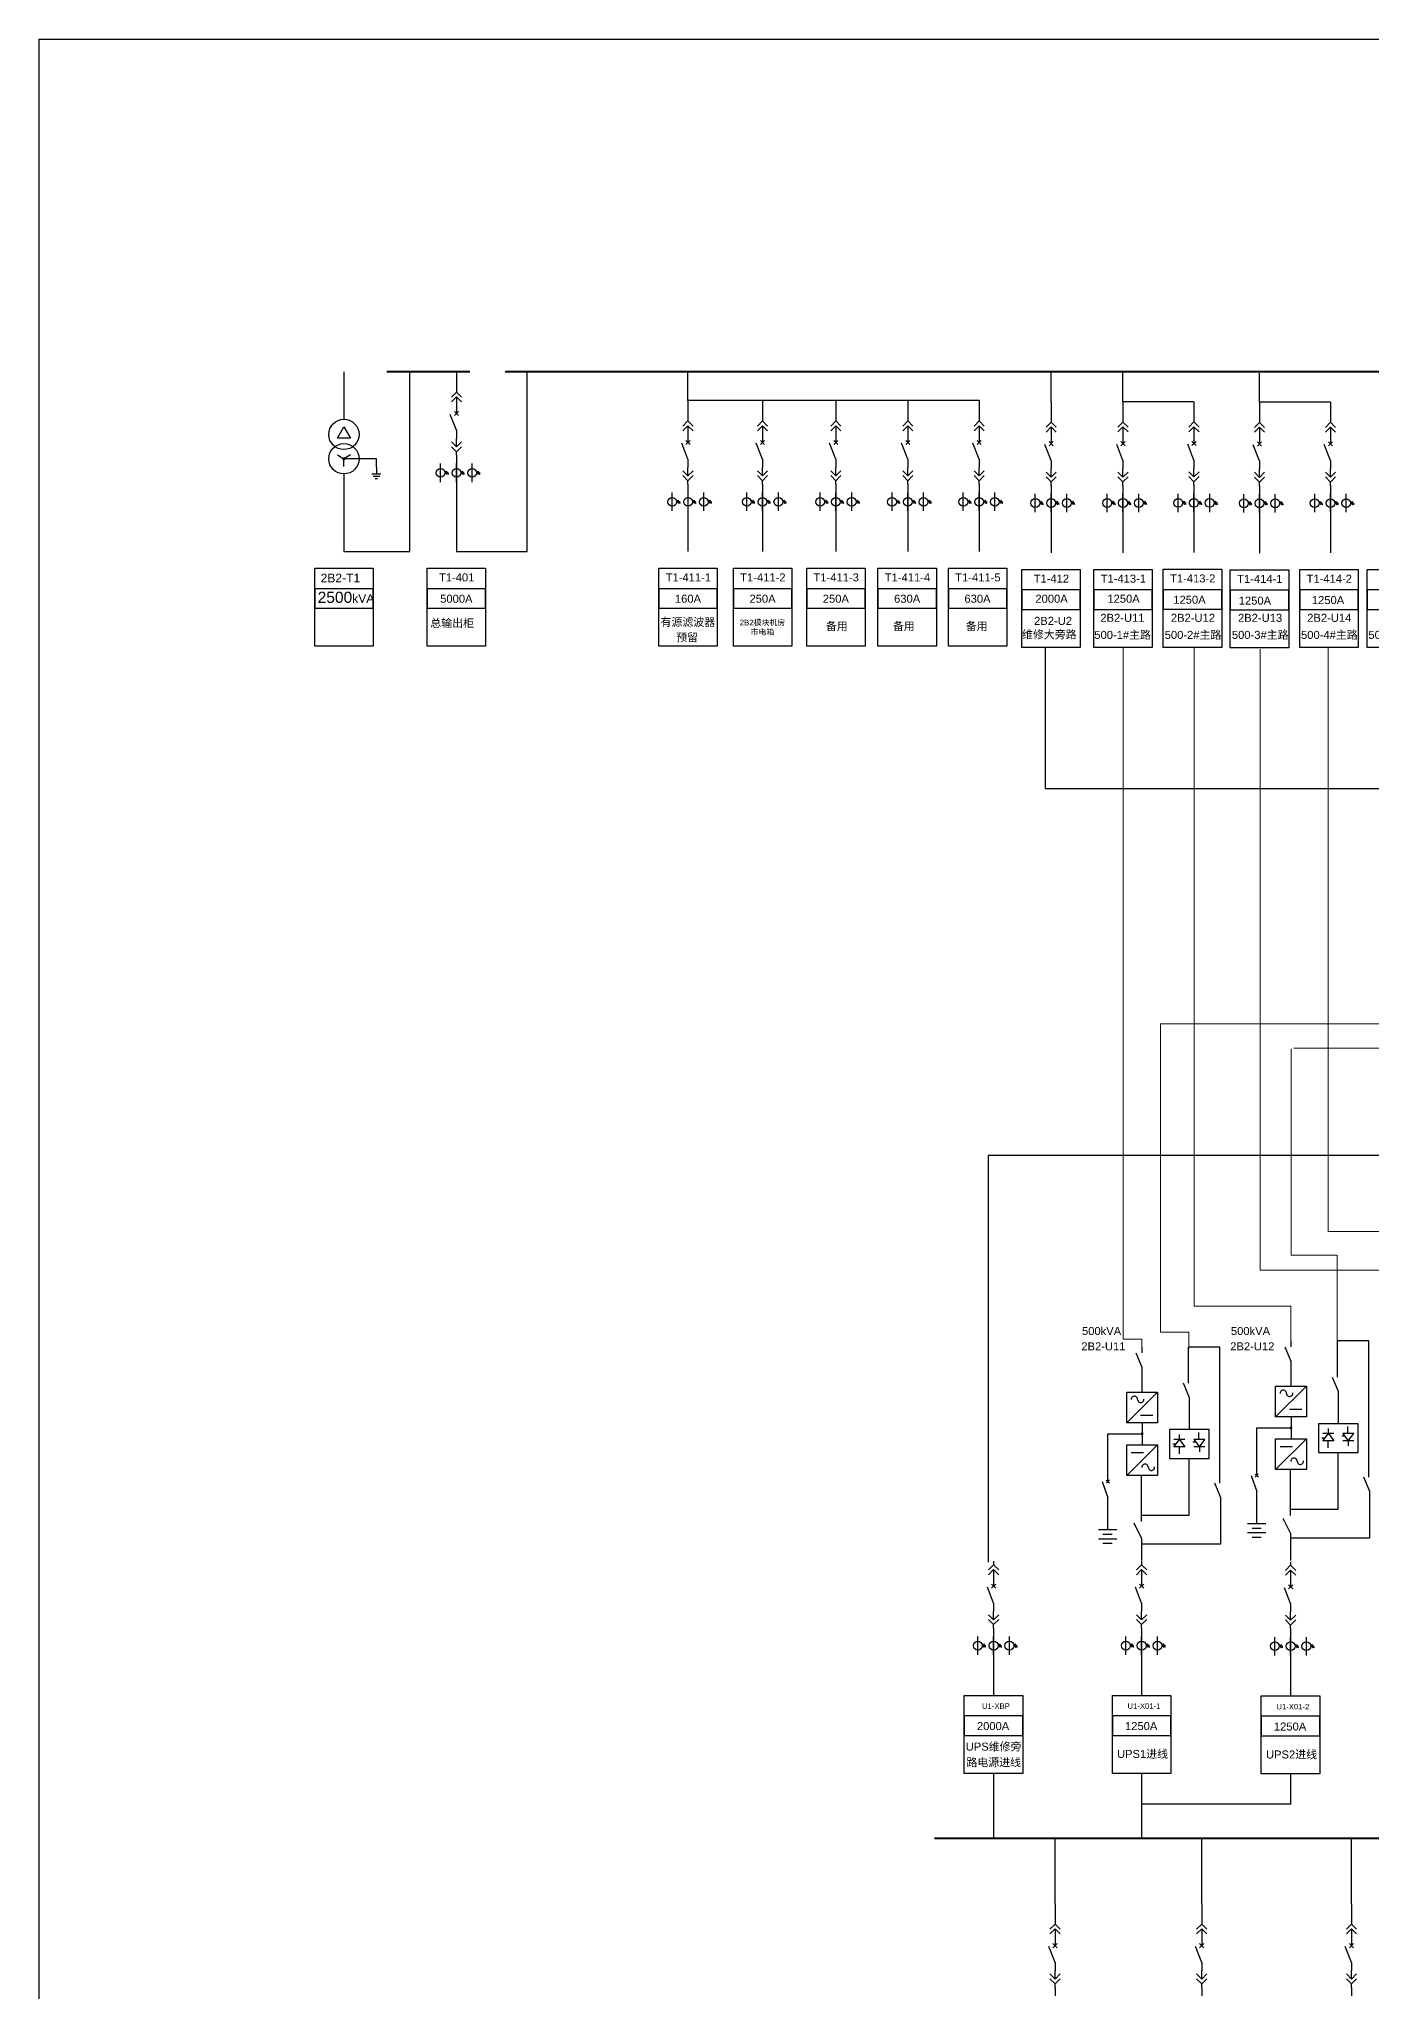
# Model space of a CAD drawing. Header units: millimetres. Extents: x -3460 to -460, y 6070 to 9130.
# Drawn here: x -1472.4 to -1353.7, y 7504 to 7677.9 of the extents above; entities that cross this region are included whole.
import ezdxf
from ezdxf.enums import TextEntityAlignment as Align

# ---------------------------------------------------------------- set-up
doc = ezdxf.new("R2010")
doc.units = ezdxf.units.MM
doc.header["$LTSCALE"] = 1000
doc.header["$MEASUREMENT"] = 0
doc.linetypes.add('CENTER', pattern=[2, 1.25, -0.25, 0.25, -0.25])
doc.linetypes.add('CONTINOUS', pattern=[0])
doc.styles.get("Standard").update_dxf_attribs({"font": 'arial.ttf'})

# ---------------------------------------------------------------- blocks, each defined once
blk = doc.blocks.new('DYDQAA05')
at = {"color": 0}
blk.add_lwpolyline([(0, 0), (0, -7)], dxfattribs=at)
blk = doc.blocks.new('DYDQAA03')
at = {"color": 0}
for points in [[(0, 0), (0, -1.5)], [(-2.12, -3.62), (0, -1.5)], [(-2.12, -5.62), (0, -3.5)], [(2.12, -3.62), (0, -1.5)], [(2.12, -5.62), (0, -3.5)], [(0, -3.5), (0, -7)]]:
    blk.add_lwpolyline(points, dxfattribs=at)
blk = doc.blocks.new('DYDQAA09')
at = {"color": 0}
blk.add_lwpolyline([(0, 0), (0, -3.5)], dxfattribs=at)
blk.add_lwpolyline([(0, 0), (0, -3.5)], dxfattribs=at)
blk.add_lwpolyline([(0, 0), (0, -3.5)], dxfattribs=at)
blk.add_lwpolyline([(0, 0), (0, -3.5)], dxfattribs=at)
blk.add_lwpolyline([(0, 0), (0, -3.5)], dxfattribs=at)
blk.add_lwpolyline([(0, 0), (0, -3.5)], dxfattribs=at)
blk.add_lwpolyline([(0, 0), (0, -3.5)], dxfattribs=at)
blk.add_lwpolyline([(0, 0), (0, -3.5)], dxfattribs=at)
blk.add_lwpolyline([(0, 0), (0, -3.5)], dxfattribs=at)
blk = doc.blocks.new('DYDQ0201')
at = {"color": 0}
for points in [[(0.86, -0.86), (-0.86, 0.86)], [(-0.86, -0.86), (0.86, 0.86)], [(0, -7), (-2.61, -0.37)]]:
    blk.add_lwpolyline(points, dxfattribs=at)
blk = doc.blocks.new('DYDQAA04')
at = {"color": 0}
for points in [[(0, -3.5), (0, 0)], [(-2.12, -1.38), (0, -3.5)], [(-2.12, -3.38), (0, -5.5)], [(2.12, -1.38), (0, -3.5)], [(2.12, -3.38), (0, -5.5)], [(0, -7), (0, -5.5)]]:
    blk.add_lwpolyline(points, dxfattribs=at)
blk = doc.blocks.new('A$C03DD39B5')
for p, q in [((417, 475), (283, 392)), ((417, 422), (283, 339)), ((350, 333), (350, 467))]:
    blk.add_line(p, q)
blk.add_lwpolyline([(700, 167), (0, 167)])
blk.add_circle((350, 167), 167)

msp = doc.modelspace()

# ---------------------------------------------------------------- linework, layer by layer
at = {"color": 0}
for p, q in [((-1445.22, 7648.28, 12545.46), (-1445.22, 7644.04, 7934.54)), ((-1439.36, 7632.26, 7934.54), (-1439.36, 7648.28, 9719.92)), ((-1445.8, 7642.35, 7934.54), (-1445.22, 7643.36, 7934.54)), ((-1445.8, 7642.35, 7934.54), (-1445.22, 7643.36, 7934.54)), ((-1444.63, 7642.35, 7934.54), (-1445.8, 7642.35, 7934.54)), ((-1445.22, 7643.36, 7934.54), (-1444.63, 7642.35, 7934.54)), ((-1445.8, 7640.86, 7934.54), (-1445.22, 7640.52, 7934.54)), ((-1445.23, 7640.62, 7934.54), (-1445.32, 7640.53, 7934.54)), ((-1445.18, 7640.62, 7934.54), (-1445.31, 7640.49, 7934.54)), ((-1445.17, 7640.61, 7934.54), (-1445.31, 7640.47, 7934.54)), ((-1445.26, 7640.61, 7934.54), (-1445.31, 7640.56, 7934.54)), ((-1445.14, 7640.59, 7934.54), (-1445.28, 7640.44, 7934.54)), ((-1445.13, 7640.57, 7934.54), (-1445.27, 7640.43, 7934.54)), ((-1445.12, 7640.54, 7934.54), (-1445.24, 7640.42, 7934.54)), ((-1444.63, 7640.86, 7934.54), (-1445.22, 7640.52, 7934.54)), ((-1445.22, 7639.84, 7934.54), (-1445.22, 7640.52, 7934.54)), ((-1442.33, 7640.52, 7934.54), (-1445.22, 7640.52, 7934.54)), ((-1445.12, 7640.52, 7934.54), (-1445.21, 7640.42, 7934.54)), ((-1445.22, 7639.17, 7934.54), (-1445.22, 7632.26, 7934.54)), ((-1442.74, 7639.17, 7934.54), (-1441.92, 7639.17, 7934.54)), ((-1442.63, 7638.96, 7934.54), (-1442.03, 7638.96, 7934.54)), ((-1442.43, 7638.76, 7934.54), (-1442.23, 7638.76, 7934.54)), ((-1445.22, 7632.26, 7934.54), (-1439.36, 7632.26, 7934.54))]:
    msp.add_line(p, q, dxfattribs=at)
for p, q in [((-1428.9, 7632.26, 9719.92), (-1428.9, 7648.28, 9719.92)), ((-1414.58, 7645.7, 8336.69), (-1414.58, 7648.28, 9719.97)), ((-1382.24, 7645.59, 27689.88), (-1382.24, 7648.17, 29073.16)), ((-1375.84, 7645.6, 26998.24), (-1375.84, 7648.17, 28381.52)), ((-1363.68, 7645.57, 27689.88), (-1363.68, 7648.15, 29073.16)), ((-1388.65, 7645.7, 8336.65), (-1414.58, 7645.7, 8336.65)), ((-1369.52, 7645.6, 26998.24), (-1375.84, 7645.6, 26998.24)), ((-1357.36, 7645.57, 27689.88), (-1363.68, 7645.57, 27689.88)), ((-1435.2, 7640.04, 9719.92), (-1435.2, 7638.4, 9719.92)), ((-1435.2, 7638.4, 9719.92), (-1435.2, 7632.26, 9719.92)), ((-1414.58, 7637.46, 10537.86), (-1414.58, 7635.82, 10537.86)), ((-1407.94, 7637.46, 10537.86), (-1407.94, 7635.82, 10537.86)), ((-1401.41, 7637.46, 10537.86), (-1401.41, 7635.82, 10537.86)), ((-1395, 7637.46, 10537.86), (-1395, 7635.82, 10537.86)), ((-1388.65, 7637.46, 10537.86), (-1388.65, 7635.82, 10537.86)), ((-1382.24, 7637.35, 29891.09), (-1382.24, 7635.71, 29891.09)), ((-1375.84, 7637.36, 29199.46), (-1375.84, 7635.72, 29199.46)), ((-1369.52, 7637.37, 29891.09), (-1369.52, 7635.73, 29891.09)), ((-1363.68, 7637.33, 29891.09), (-1363.68, 7635.69, 29891.09)), ((-1357.36, 7637.35, 30582.73), (-1357.36, 7635.71, 30582.73)), ((-1414.58, 7635.82, 10537.86), (-1414.58, 7632.26, 10537.86)), ((-1407.94, 7635.82, 10537.86), (-1407.94, 7632.26, 10537.86)), ((-1401.41, 7635.82, 10537.86), (-1401.41, 7632.26, 10537.86)), ((-1395, 7635.82, 10537.86), (-1395, 7632.26, 10537.86)), ((-1388.65, 7635.82, 10537.86), (-1388.65, 7632.26, 10537.86)), ((-1382.24, 7635.71, 29891.09), (-1382.24, 7632.15, 29891.09)), ((-1375.84, 7635.72, 29199.46), (-1375.84, 7632.15, 29199.46)), ((-1369.52, 7635.73, 29891.09), (-1369.52, 7632.17, 29891.09)), ((-1363.68, 7635.69, 29891.09), (-1363.68, 7632.12, 29891.09)), ((-1357.36, 7635.71, 30582.73), (-1357.36, 7632.14, 30582.73)), ((-1435.2, 7632.26, 9719.92), (-1428.9, 7632.26, 9719.92)), ((-1387.36, 7535.57, 565.39), (-1387.36, 7533.93, 565.39)), ((-1374.18, 7535.57, -1286.89), (-1374.18, 7533.93, -1286.89)), ((-1360.91, 7535.53, -1286.89), (-1360.91, 7533.89, -1286.89)), ((-1387.36, 7533.93, 565.39), (-1387.36, 7530.37, 565.39)), ((-1374.18, 7533.93, -1286.89), (-1374.18, 7530.37, -1286.89)), ((-1360.91, 7533.89, -1286.89), (-1360.91, 7530.32, -1286.89)), ((-1387.36, 7523.41, 565.39), (-1387.36, 7517.69, 565.39)), ((-1374.18, 7523.41, -15846.29), (-1374.18, 7517.65, -15846.29)), ((-1360.91, 7523.41, -1286.89), (-1360.91, 7520.67, -1286.89)), ((-1360.91, 7520.67, -1286.89), (-1374.18, 7520.67, -1286.89)), ((-1381.89, 7511.81, -2169.71), (-1381.89, 7517.65, -786.44)), ((-1368.83, 7511.81, -2169.71), (-1368.83, 7517.65, -786.44)), ((-1355.49, 7511.81, -2169.71), (-1355.49, 7517.65, -786.44))]:
    msp.add_line(p, q)
at = {"color": 0, "linetype": 'CENTER', "ltscale": 0.5}
msp.add_line((-1442.33, 7639.78, 7934.54), (-1442.33, 7640.52, 7934.54), dxfattribs=at)
at = {"color": 5, "lineweight": 30}
for p, q in [((-1382.77, 7623.78), (-1382.77, 7611.15)), ((-1382.77, 7611.15), (-1194.27, 7611.15)), ((-1233.53, 7578.45), (-1387.84, 7578.45)), ((-1387.84, 7578.45), (-1387.84, 7542.23))]:
    msp.add_line(p, q, dxfattribs=at)
at = {"color": 6, "lineweight": 20}
for p, q in [((-1375.83, 7623.65), (-1375.83, 7562.1)), ((-1369.5, 7623.67), (-1369.5, 7565.04)), ((-1363.63, 7623.57), (-1363.63, 7568.24)), ((-1357.56, 7623.75), (-1357.56, 7571.7)), ((-1357.56, 7571.7), (-1334.75, 7571.7)), ((-1363.63, 7568.24), (-1347.74, 7568.24)), ((-1369.5, 7565.04), (-1360.9, 7565.04)), ((-1360.9, 7565.04), (-1360.9, 7561.7)), ((-1375.83, 7562.1), (-1374.16, 7562.1)), ((-1374.16, 7562.1), (-1374.16, 7561.33))]:
    msp.add_line(p, q, dxfattribs=at)
at = {"color": 4, "lineweight": 20}
for p, q in [((-1277.31, 7590.18), (-1372.49, 7590.18)), ((-1372.49, 7590.18), (-1372.49, 7562.71)), ((-1360.85, 7587.97), (-1360.85, 7569.58)), ((-1360.62, 7588.02), (-1283.67, 7588.02)), ((-1360.85, 7569.58), (-1356.76, 7569.58)), ((-1356.76, 7561.83), (-1356.76, 7569.58)), ((-1372.49, 7562.71), (-1369.99, 7562.71)), ((-1369.99, 7562.71), (-1369.99, 7561.27))]:
    msp.add_line(p, q, dxfattribs=at)
at = {"color": 3, "lineweight": -2}
for p, q in [((-1360.86, 7561.42), (-1360.86, 7561.94)), ((-1353.96, 7561.94), (-1356.74, 7561.94)), ((-1356.74, 7558.72), (-1356.74, 7561.94)), ((-1353.96, 7561.94), (-1356.74, 7561.94)), ((-1374.69, 7560.88), (-1374.16, 7559.6)), ((-1374.12, 7560.88), (-1374.12, 7561.4)), ((-1367.22, 7561.4), (-1370, 7561.4)), ((-1370, 7558.18), (-1370, 7561.4)), ((-1367.22, 7561.4), (-1370, 7561.4)), ((-1361.43, 7561.41), (-1360.9, 7560.14)), ((-1360.9, 7560.14), (-1360.9, 7557.95)), ((-1374.16, 7559.6), (-1374.16, 7557.41)), ((-1357.21, 7558.73), (-1356.68, 7557.46)), ((-1372.77, 7557.38), (-1375.51, 7554.64)), ((-1375.51, 7557.38), (-1372.77, 7557.38)), ((-1375.51, 7554.64), (-1375.51, 7557.38)), ((-1372.77, 7557.38), (-1372.77, 7554.64)), ((-1370.47, 7558.2), (-1369.94, 7556.92)), ((-1369.94, 7556.92), (-1369.94, 7554.04)), ((-1359.51, 7557.92), (-1362.25, 7555.18)), ((-1362.25, 7557.92), (-1359.51, 7557.92)), ((-1362.25, 7555.18), (-1362.25, 7557.92)), ((-1359.51, 7557.92), (-1359.51, 7555.18)), ((-1356.68, 7557.46), (-1356.68, 7554.57)), ((-1374.28, 7555.33), (-1373.18, 7555.33)), ((-1359.51, 7555.18), (-1362.25, 7555.18)), ((-1361.02, 7555.86), (-1359.92, 7555.86)), ((-1360.87, 7555.2), (-1360.87, 7553.27)), ((-1377.19, 7553.67), (-1374.13, 7553.67)), ((-1377.19, 7550.88), (-1377.19, 7553.67)), ((-1377.19, 7550.88), (-1377.19, 7553.64)), ((-1372.77, 7554.64), (-1375.51, 7554.64)), ((-1374.13, 7554.66), (-1374.13, 7552.73)), ((-1369.94, 7554.04), (-1371.71, 7554.04)), ((-1371.71, 7554.04), (-1371.71, 7551.47)), ((-1370.32, 7553.16), (-1371.3, 7553.16)), ((-1371.3, 7552.51), (-1370.81, 7553.16)), ((-1370.81, 7553.17), (-1370.81, 7553.61)), ((-1370.81, 7553.16), (-1370.32, 7552.51)), ((-1368.17, 7554.04), (-1369.94, 7554.04)), ((-1368.55, 7553.16), (-1369.54, 7553.16)), ((-1369.54, 7553.16), (-1369.04, 7552.51)), ((-1369.08, 7553.18), (-1369.08, 7553.8)), ((-1369.04, 7552.51), (-1368.55, 7553.16)), ((-1368.17, 7551.47), (-1368.17, 7554.04)), ((-1363.93, 7554.21), (-1360.87, 7554.21)), ((-1363.93, 7551.41), (-1363.93, 7554.21)), ((-1363.93, 7551.41), (-1363.93, 7554.18)), ((-1362.25, 7553.23), (-1359.51, 7553.23)), ((-1359.51, 7553.23), (-1362.25, 7550.5)), ((-1362.25, 7550.5), (-1362.25, 7553.23)), ((-1359.51, 7553.23), (-1359.51, 7550.5)), ((-1356.68, 7554.57), (-1358.44, 7554.57)), ((-1358.44, 7554.57), (-1358.44, 7552.01)), ((-1357.87, 7553.29), (-1358.13, 7553.29)), ((-1357.06, 7553.7), (-1358.04, 7553.7)), ((-1358.04, 7553.05), (-1357.55, 7553.7)), ((-1357.55, 7553.71), (-1357.55, 7554.14)), ((-1357.55, 7553.7), (-1357.06, 7553.05)), ((-1354.91, 7554.57), (-1356.68, 7554.57)), ((-1356.1, 7553.46), (-1356.36, 7553.46)), ((-1355.29, 7553.7), (-1356.27, 7553.7)), ((-1356.27, 7553.7), (-1355.78, 7553.05)), ((-1355.82, 7553.72), (-1355.82, 7554.33)), ((-1355.78, 7553.05), (-1355.29, 7553.7)), ((-1354.91, 7552.01), (-1354.91, 7554.57)), ((-1375.51, 7552.69), (-1372.77, 7552.69)), ((-1372.77, 7552.69), (-1375.51, 7549.96)), ((-1375.51, 7549.96), (-1375.51, 7552.69)), ((-1375.1, 7552.01), (-1374, 7552.01)), ((-1372.77, 7552.69), (-1372.77, 7549.96)), ((-1371.71, 7551.47), (-1369.94, 7551.47)), ((-1371.13, 7552.75), (-1371.39, 7552.75)), ((-1370.32, 7552.51), (-1371.3, 7552.51)), ((-1370.85, 7552.49), (-1370.85, 7551.88)), ((-1369.94, 7551.47), (-1368.17, 7551.47)), ((-1369.36, 7552.92), (-1369.62, 7552.92)), ((-1368.55, 7552.51), (-1369.54, 7552.51)), ((-1369.04, 7552.51), (-1369.04, 7552.07)), ((-1361.84, 7552.55), (-1360.74, 7552.55)), ((-1358.44, 7552.01), (-1356.68, 7552.01)), ((-1357.06, 7553.05), (-1358.04, 7553.05)), ((-1357.59, 7553.03), (-1357.59, 7552.42)), ((-1356.68, 7552.01), (-1354.91, 7552.01)), ((-1355.29, 7553.05), (-1356.27, 7553.05)), ((-1355.78, 7553.04), (-1355.78, 7552.6)), ((-1372.77, 7549.96), (-1375.51, 7549.96)), ((-1359.51, 7550.5), (-1362.25, 7550.5))]:
    msp.add_line(p, q, dxfattribs=at)
at = {"color": 3}
for p, q in [((-1353.96, 7549.81), (-1353.96, 7561.94)), ((-1367.22, 7549.27), (-1367.22, 7561.4)), ((-1369.98, 7551.47), (-1369.98, 7548.01)), ((-1363.93, 7549.96), (-1363.93, 7551.41)), ((-1356.71, 7552.01), (-1356.71, 7548.55)), ((-1377.19, 7549.42), (-1377.19, 7550.88)), ((-1374.18, 7545.85), (-1374.18, 7549.96)), ((-1364.43, 7549.96), (-1363.93, 7548.52)), ((-1363.79, 7550.1), (-1364.06, 7549.82)), ((-1363.77, 7549.8), (-1364.06, 7550.09)), ((-1360.92, 7546.38), (-1360.92, 7550.5)), ((-1354.43, 7549.83), (-1353.89, 7548.55)), ((-1377.7, 7549.42), (-1377.19, 7547.98)), ((-1377.03, 7549.26), (-1377.33, 7549.55)), ((-1377.05, 7549.56), (-1377.32, 7549.29)), ((-1377.19, 7545.12), (-1377.19, 7547.98)), ((-1367.69, 7549.29), (-1367.16, 7548.01)), ((-1367.16, 7548.01), (-1367.16, 7543.85)), ((-1363.93, 7545.66), (-1363.93, 7548.52)), ((-1353.89, 7548.55), (-1353.89, 7544.39)), ((-1374.18, 7544.39), (-1374.84, 7545.7)), ((-1360.92, 7544.82), (-1361.58, 7546.13)), ((-1360.92, 7544.82), (-1360.92, 7542.38)), ((-1374.18, 7544.39), (-1374.18, 7542.38)), ((-1367.16, 7543.85), (-1374.18, 7543.85)), ((-1353.89, 7544.39), (-1360.92, 7544.39))]:
    msp.add_line(p, q, dxfattribs=at)
at = {"color": 1, "lineweight": 40}
msp.add_line((-1392.64, 7517.65, 13571.13), (-1310.19, 7517.65, 13571.13), dxfattribs=at)
at = {"color": 1, "lineweight": 30, "ltscale": 0.002916}
msp.add_lwpolyline([(-1472.37, 7677.91), (-1123.06, 7677.91), (-1123.06, 7350), (-1472.37, 7350)], close=True, dxfattribs=at)
at = {"color": 1, "lineweight": 40, "ltscale": 100, "elevation": 9719.92}
for points in [[(-1434, 7648.28), (-1441.37, 7648.28), (-1441.37, 7648.28)], [(-1313.52, 7648.28), (-1430.83, 7648.28), (-1430.83, 7648.28)]]:
    msp.add_lwpolyline(points, dxfattribs=at)
at = {"color": 0, "elevation": 7934.54}
msp.add_lwpolyline([(-1442.33, 7639.78), (-1442.33, 7639.17)], dxfattribs=at)
for points, elevation in [([(-1447.82, 7630.77), (-1442.61, 7630.77), (-1442.61, 7623.82), (-1447.82, 7623.82)], 12486.12), ([(-1437.81, 7630.77), (-1432.6, 7630.77), (-1432.6, 7623.82), (-1437.81, 7623.82)], 8901.98), ([(-1417.18, 7630.77), (-1411.97, 7630.77), (-1411.97, 7623.82), (-1417.18, 7623.82)], 9719.92), ([(-1410.54, 7630.77), (-1405.33, 7630.77), (-1405.33, 7623.82), (-1410.54, 7623.82)], 9719.92), ([(-1404.01, 7630.77), (-1398.8, 7630.77), (-1398.8, 7623.82), (-1404.01, 7623.82)], 9719.92), ([(-1397.66, 7630.77), (-1392.45, 7630.77), (-1392.45, 7623.82), (-1397.66, 7623.82)], 9719.92), ([(-1391.39, 7630.77), (-1386.18, 7630.77), (-1386.18, 7623.82), (-1391.39, 7623.82)], 9719.92), ([(-1384.85, 7630.66), (-1379.64, 7630.66), (-1379.64, 7623.71), (-1384.85, 7623.71)], 29073.16), ([(-1378.44, 7630.66), (-1373.23, 7630.66), (-1373.23, 7623.71), (-1378.44, 7623.71)], 28381.52), ([(-1372.26, 7630.68), (-1367.05, 7630.68), (-1367.05, 7623.72), (-1372.26, 7623.72)], 29073.16), ([(-1366.28, 7630.64), (-1361.07, 7630.64), (-1361.07, 7623.68), (-1366.28, 7623.68)], 29073.16), ([(-1360.1, 7630.65), (-1354.89, 7630.65), (-1354.89, 7623.7), (-1360.1, 7623.7)], 29764.79), ([(-1354.08, 7630.66), (-1348.87, 7630.66), (-1348.87, 7623.71), (-1354.08, 7623.71)], 29767.53), ([(-1447.82, 7627.22), (-1442.61, 7627.22), (-1442.61, 7628.95), (-1447.82, 7628.95)], 12486.12), ([(-1437.81, 7627.22), (-1432.6, 7627.22), (-1432.6, 7628.95), (-1437.81, 7628.95)], 8901.98), ([(-1417.18, 7627.22), (-1411.97, 7627.22), (-1411.97, 7628.95), (-1417.18, 7628.95)], 9719.92), ([(-1410.54, 7627.22), (-1405.33, 7627.22), (-1405.33, 7628.95), (-1410.54, 7628.95)], 9719.92), ([(-1404.01, 7627.22), (-1398.8, 7627.22), (-1398.8, 7628.95), (-1404.01, 7628.95)], 9719.92), ([(-1397.66, 7627.22), (-1392.45, 7627.22), (-1392.45, 7628.95), (-1397.66, 7628.95)], 9719.92), ([(-1391.39, 7627.22), (-1386.18, 7627.22), (-1386.18, 7628.95), (-1391.39, 7628.95)], 9719.92), ([(-1384.85, 7627.11), (-1379.64, 7627.11), (-1379.64, 7628.84), (-1384.85, 7628.84)], 29073.16), ([(-1378.44, 7627.11), (-1373.23, 7627.11), (-1373.23, 7628.85), (-1378.44, 7628.85)], 28381.52), ([(-1372.26, 7627.13), (-1367.05, 7627.13), (-1367.05, 7628.86), (-1372.26, 7628.86)], 29073.16), ([(-1366.28, 7627.08), (-1361.07, 7627.08), (-1361.07, 7628.82), (-1366.28, 7628.82)], 29073.16), ([(-1360.1, 7627.1), (-1354.89, 7627.1), (-1354.89, 7628.84), (-1360.1, 7628.84)], 29764.79), ([(-1354.08, 7627.11), (-1348.87, 7627.11), (-1348.87, 7628.85), (-1354.08, 7628.85)], 29767.53), ([(-1389.97, 7530.37), (-1384.76, 7530.37), (-1384.76, 7523.41), (-1389.97, 7523.41)], 565.39), ([(-1376.78, 7530.37), (-1371.57, 7530.37), (-1371.57, 7523.41), (-1376.78, 7523.41)], -1286.89), ([(-1363.52, 7530.32), (-1358.31, 7530.32), (-1358.31, 7523.37), (-1363.52, 7523.37)], -1286.89), ([(-1389.97, 7526.81), (-1384.76, 7526.81), (-1384.76, 7528.55), (-1389.97, 7528.55)], 565.39), ([(-1376.78, 7526.81), (-1371.57, 7526.81), (-1371.57, 7528.55), (-1376.78, 7528.55)], -1286.89), ([(-1363.52, 7526.77), (-1358.31, 7526.77), (-1358.31, 7528.51), (-1363.52, 7528.51)], -1286.89)]:
    msp.add_lwpolyline(points, close=True, dxfattribs=dict(elevation=elevation))
at = {"color": 3}
for points in [[(-1369.98, 7548.01), (-1369.98, 7546.39), (-1374.18, 7546.39)], [(-1356.71, 7548.55), (-1356.71, 7546.93), (-1360.92, 7546.93)], [(-1376.38, 7545.12), (-1378.03, 7545.12)], [(-1376.79, 7544.71), (-1377.62, 7544.71)], [(-1363.12, 7545.66), (-1364.76, 7545.66)], [(-1363.12, 7544.84), (-1364.76, 7544.84)], [(-1363.53, 7545.25), (-1364.35, 7545.25)], [(-1363.53, 7544.43), (-1364.35, 7544.43)], [(-1376.38, 7544.3), (-1378.03, 7544.3)], [(-1376.79, 7543.89), (-1377.62, 7543.89)]]:
    msp.add_lwpolyline(points, dxfattribs=at)
at = {"color": 0, "linetype": 'CONTINOUS'}
for centre in [(-1445.22, 7642.69, 7934.54), (-1445.22, 7640.52, 7934.54)]:
    msp.add_circle(centre, 1.35, dxfattribs=at)
at = {"color": 0}
msp.add_circle((-1445.22, 7640.52, 7934.54), 0.101, dxfattribs=at)
at = {"color": 3, "lineweight": -2}
for centre, radius, start, end in [((-1374.83, 7556.73), 0.29, 0, 183.1262), ((-1374.26, 7556.73), 0.276, 180, 7.6852), ((-1361.56, 7557.27), 0.29, 0, 183.1262), ((-1361, 7557.27), 0.276, 180, 7.6852), ((-1374.13, 7553.66), 0.0769, 0, 180), ((-1374.13, 7553.66), 0.0769, 180, 0), ((-1360.87, 7554.2), 0.0769, 0, 180), ((-1360.87, 7554.2), 0.0769, 180, 0), ((-1360.61, 7551.22), 0.29, 0, 183.1262), ((-1373.87, 7550.68), 0.29, 0, 183.1262), ((-1373.3, 7550.68), 0.276, 180, 7.6852), ((-1360.04, 7551.22), 0.276, 180, 7.6852)]:
    msp.add_arc(centre, radius, start, end, dxfattribs=at)

# ---------------------------------------------------------------- block references
at = {"xscale": 0.2128954749704126, "yscale": 0.2128954749704126, "zscale": 0.2128954749704126}
for name, p in [('DYDQAA05', (-1435.2, 7648.28, 7518.71)), ('DYDQAA03', (-1435.2, 7646.79, 7518.71)), ('DYDQAA05', (-1414.58, 7645.7, 8336.65)), ('DYDQAA05', (-1407.94, 7645.7, 8336.65)), ('DYDQAA05', (-1401.41, 7645.7, 8336.65)), ('DYDQAA05', (-1395, 7645.7, 8336.65)), ('DYDQAA05', (-1388.65, 7645.7, 8336.65)), ('DYDQAA05', (-1382.24, 7645.59, 27689.88)), ('DYDQAA05', (-1375.84, 7645.6, 26998.24)), ('DYDQAA05', (-1369.52, 7645.6, 27689.88)), ('DYDQAA05', (-1363.68, 7645.57, 27689.88)), ('DYDQAA05', (-1357.36, 7645.57, 28381.52)), ('DYDQ0201', (-1435.2, 7644.56, 7518.71)), ('DYDQAA09', (-1435.2, 7645.3, 7518.71)), ('DYDQAA03', (-1414.58, 7644.21, 8336.65)), ('DYDQAA03', (-1407.94, 7644.21, 8336.65)), ('DYDQAA03', (-1401.41, 7644.21, 8336.65)), ('DYDQAA03', (-1395, 7644.21, 8336.65)), ('DYDQAA03', (-1388.65, 7644.21, 8336.65)), ('DYDQAA03', (-1382.24, 7644.1, 27689.88)), ('DYDQAA03', (-1375.84, 7644.11, 26998.24)), ('DYDQAA03', (-1369.52, 7644.12, 27689.88)), ('DYDQAA03', (-1363.68, 7644.08, 27689.88)), ('DYDQAA03', (-1357.36, 7644.09, 28381.52)), ('DYDQAA04', (-1435.2, 7642.32, 7518.71)), ('DYDQAA09', (-1435.2, 7643.07, 7518.71)), ('DYDQ0201', (-1414.58, 7641.98, 8336.65)), ('DYDQAA09', (-1414.58, 7642.72, 8336.65)), ('DYDQ0201', (-1407.94, 7641.98, 8336.65)), ('DYDQAA09', (-1407.94, 7642.72, 8336.65)), ('DYDQ0201', (-1401.41, 7641.98, 8336.65)), ('DYDQAA09', (-1401.41, 7642.72, 8336.65)), ('DYDQ0201', (-1395, 7641.98, 8336.65)), ('DYDQAA09', (-1395, 7642.72, 8336.65)), ('DYDQ0201', (-1388.65, 7641.98, 8336.65)), ('DYDQAA09', (-1388.65, 7642.72, 8336.65)), ('DYDQ0201', (-1382.24, 7641.87, 27689.88)), ('DYDQAA09', (-1382.24, 7642.61, 27689.88)), ('DYDQ0201', (-1375.84, 7641.87, 26998.24)), ('DYDQAA09', (-1375.84, 7642.62, 26998.24)), ('DYDQ0201', (-1369.52, 7641.89, 27689.88)), ('DYDQAA09', (-1369.52, 7642.63, 27689.88)), ('DYDQ0201', (-1363.68, 7641.84, 27689.88)), ('DYDQAA09', (-1363.68, 7642.59, 27689.88)), ('DYDQ0201', (-1357.36, 7641.86, 28381.52)), ('DYDQAA09', (-1357.36, 7642.6, 28381.52)), ('DYDQAA09', (-1435.2, 7640.83, 7518.71)), ('DYDQAA09', (-1414.58, 7640.49, 8336.65)), ('DYDQAA09', (-1407.94, 7640.49, 8336.65)), ('DYDQAA09', (-1401.41, 7640.49, 8336.65)), ('DYDQAA09', (-1395, 7640.49, 8336.65)), ('DYDQAA09', (-1388.65, 7640.49, 8336.65)), ('DYDQAA09', (-1382.24, 7640.38, 27689.88)), ('DYDQAA09', (-1375.84, 7640.38, 26998.24)), ('DYDQAA09', (-1369.52, 7640.4, 27689.88)), ('DYDQAA09', (-1363.68, 7640.35, 27689.88)), ('DYDQAA09', (-1357.36, 7640.37, 28381.52)), ('DYDQAA04', (-1414.58, 7639.74, 8336.65)), ('DYDQAA04', (-1407.94, 7639.74, 8336.65)), ('DYDQAA04', (-1401.41, 7639.74, 8336.65)), ('DYDQAA04', (-1395, 7639.74, 8336.65)), ('DYDQAA04', (-1388.65, 7639.74, 8336.65)), ('DYDQAA04', (-1382.24, 7639.63, 27689.88)), ('DYDQAA04', (-1375.84, 7639.63, 26998.24)), ('DYDQAA04', (-1369.52, 7639.65, 27689.88)), ('DYDQAA04', (-1363.68, 7639.61, 27689.88)), ('DYDQAA04', (-1357.36, 7639.62, 28381.52)), ('DYDQAA09', (-1414.58, 7638.25, 8336.65)), ('DYDQAA09', (-1407.94, 7638.25, 8336.65)), ('DYDQAA09', (-1401.41, 7638.25, 8336.65)), ('DYDQAA09', (-1395, 7638.25, 8336.65)), ('DYDQAA09', (-1388.65, 7638.25, 8336.65)), ('DYDQAA09', (-1382.24, 7638.14, 27689.88)), ('DYDQAA09', (-1375.84, 7638.14, 26998.24)), ('DYDQAA09', (-1369.52, 7638.16, 27689.88)), ('DYDQAA09', (-1363.68, 7638.12, 27689.88)), ('DYDQAA09', (-1357.36, 7638.13, 28381.52)), ('DYDQAA03', (-1387.36, 7542.32, -1635.83)), ('DYDQAA03', (-1374.18, 7542.32, -3488.1)), ('DYDQAA03', (-1360.91, 7542.28, -3488.1)), ('DYDQ0201', (-1387.36, 7540.09, -1635.83)), ('DYDQAA09', (-1387.36, 7540.83, -1635.83)), ('DYDQ0201', (-1374.18, 7540.09, -3488.1)), ('DYDQAA09', (-1374.18, 7540.83, -3488.1)), ('DYDQ0201', (-1360.91, 7540.04, -3488.1)), ('DYDQAA09', (-1360.91, 7540.79, -3488.1)), ('DYDQAA04', (-1387.36, 7537.85, -1635.83)), ('DYDQAA09', (-1387.36, 7538.6, -1635.83)), ('DYDQAA04', (-1374.18, 7537.85, -3488.1)), ('DYDQAA09', (-1374.18, 7538.6, -3488.1)), ('DYDQAA04', (-1360.91, 7537.81, -3488.1)), ('DYDQAA09', (-1360.91, 7538.55, -3488.1)), ('DYDQAA09', (-1387.36, 7536.36, -1635.83)), ('DYDQAA09', (-1374.18, 7536.36, -3488.1)), ('DYDQAA09', (-1360.91, 7536.32, -3488.1)), ('DYDQAA05', (-1381.89, 7511.81, -2169.71)), ('DYDQAA05', (-1368.83, 7511.81, -2169.71)), ('DYDQAA05', (-1355.49, 7511.81, -2169.71)), ('DYDQAA03', (-1381.89, 7510.32, -2169.71)), ('DYDQAA03', (-1368.83, 7510.32, -2169.71)), ('DYDQAA03', (-1355.49, 7510.32, -2169.71)), ('DYDQ0201', (-1381.89, 7508.08, -2169.71)), ('DYDQAA09', (-1381.89, 7508.83, -2169.71)), ('DYDQ0201', (-1368.83, 7508.08, -2169.71)), ('DYDQAA09', (-1368.83, 7508.83, -2169.71)), ('DYDQ0201', (-1355.49, 7508.08, -2169.71)), ('DYDQAA09', (-1355.49, 7508.83, -2169.71)), ('DYDQAA09', (-1381.89, 7506.59, -2169.71)), ('DYDQAA09', (-1368.83, 7506.59, -2169.71)), ('DYDQAA09', (-1355.49, 7506.59, -2169.71)), ('DYDQAA04', (-1381.89, 7505.85, -2169.71)), ('DYDQAA04', (-1368.83, 7505.85, -2169.71)), ('DYDQAA04', (-1355.49, 7505.85, -2169.71)), ('DYDQAA09', (-1381.89, 7504.36, -2169.71)), ('DYDQAA09', (-1368.83, 7504.36, -2169.71)), ('DYDQAA09', (-1355.49, 7504.36, -2169.71))]:
    msp.add_blockref(name, p, dxfattribs=at)
at = {"linetype": 'Continuous', "xscale": 0.002338875, "yscale": 0.002338875, "zscale": 0.002338875, "rotation": 270}
for p in [(-1437, 7640.09, 9719.92), (-1435.59, 7640.09, 9719.92), (-1434.19, 7640.09, 9719.92), (-1416.37, 7637.51, 10537.86), (-1414.96, 7637.51, 10537.86), (-1413.56, 7637.51, 10537.86), (-1409.73, 7637.51, 10537.86), (-1408.33, 7637.51, 10537.86), (-1406.92, 7637.51, 10537.86), (-1403.2, 7637.51, 10537.86), (-1401.8, 7637.51, 10537.86), (-1400.39, 7637.51, 10537.86), (-1396.8, 7637.51, 10537.86), (-1395.39, 7637.51, 10537.86), (-1393.99, 7637.51, 10537.86), (-1390.45, 7637.51, 10537.86), (-1389.04, 7637.51, 10537.86), (-1387.64, 7637.51, 10537.86), (-1384.04, 7637.4, 29891.09), (-1382.63, 7637.4, 29891.09), (-1381.23, 7637.4, 29891.09), (-1377.63, 7637.4, 29199.46), (-1376.23, 7637.4, 29199.46), (-1374.82, 7637.4, 29199.46), (-1371.31, 7637.41, 29891.09), (-1369.91, 7637.41, 29891.09), (-1368.51, 7637.41, 29891.09), (-1365.47, 7637.37, 29891.09), (-1364.07, 7637.37, 29891.09), (-1362.67, 7637.37, 29891.09), (-1359.16, 7637.39, 30582.73), (-1357.75, 7637.39, 30582.73), (-1356.35, 7637.39, 30582.73), (-1389.16, 7535.62, 565.39), (-1387.75, 7535.62, 565.39), (-1386.35, 7535.62, 565.39), (-1375.97, 7535.62, -1286.89), (-1374.57, 7535.62, -1286.89), (-1373.16, 7535.62, -1286.89), (-1362.71, 7535.57, -1286.89), (-1361.3, 7535.57, -1286.89), (-1359.9, 7535.57, -1286.89)]:
    msp.add_blockref('A$C03DD39B5', p, dxfattribs=at)

# ---------------------------------------------------------------- texts
at = {"lineweight": 0}
for s, height, p in [('T1-401', 0.713, (-1435.18, 7629.6, 7518.71)), ('T1-411-1', 0.713, (-1414.55, 7629.6, 8336.65)), ('T1-411-2', 0.713, (-1407.91, 7629.6, 8336.65)), ('T1-411-3', 0.713, (-1401.38, 7629.6, 8336.65)), ('T1-411-4', 0.713, (-1395.03, 7629.6, 8336.65)), ('T1-411-5', 0.713, (-1388.76, 7629.6, 8336.65)), ('T1-412', 0.713, (-1382.22, 7629.49, 27689.88)), ('T1-413-1', 0.713, (-1375.81, 7629.49, 26998.24)), ('T1-413-2', 0.713, (-1369.63, 7629.51, 27689.88)), ('T1-414-1', 0.713, (-1363.65, 7629.47, 27689.88)), ('T1-414-2', 0.713, (-1357.47, 7629.48, 28381.52)), ('5000A', 0.713, (-1435.21, 7627.7, 7518.71)), ('160A', 0.713, (-1414.58, 7627.7, 8336.65)), ('250A', 0.713, (-1407.94, 7627.7, 8336.65)), ('250A', 0.713, (-1401.41, 7627.7, 8336.65)), ('630A', 0.713, (-1395.06, 7627.7, 8336.65)), ('630A', 0.713, (-1388.8, 7627.7, 8336.65)), ('2000A', 0.713, (-1382.2, 7627.7, 8336.65)), ('1250A', 0.713, (-1375.79, 7627.7, 8336.65)), ('1250A', 0.713, (-1369.92, 7627.61, 8336.65)), ('1250A', 0.713, (-1364.09, 7627.53, 8336.65)), ('1250A', 0.713, (-1357.58, 7627.58, 8336.65)), ('总输出柜', 0.713, (-1435.58, 7625.52, 7518.71)), ('有源滤波器', 0.713, (-1414.59, 7625.62, 8715.45)), ('2B2-U2', 0.713, (-1382.07, 7625.73, 8336.65)), ('2B2-U11', 0.713, (-1375.89, 7626, 30330.13)), ('2B2-U12', 0.713, (-1369.61, 7626, 30330.13)), ('2B2-U13', 0.713, (-1363.63, 7626, 30330.13)), ('2B2-U14', 0.713, (-1357.47, 7626, 30330.13)), ('预留', 0.713, (-1414.66, 7624.25, 8841.75)), ('备用', 0.713, (-1401.33, 7625.25, 8336.65)), ('备用', 0.713, (-1395.36, 7625.25, 8336.65)), ('备用', 0.713, (-1388.87, 7625.25, 8336.65)), ('维修大旁路', 0.713, (-1382.4, 7624.51, 8336.65)), ('500-1#主路', 0.713, (-1375.87, 7624.48, 29355.82)), ('500-2#主路', 0.713, (-1369.6, 7624.48, 29355.82)), ('500-3#主路', 0.713, (-1363.62, 7624.48, 29355.82)), ('500-4#主路', 0.713, (-1357.46, 7624.48, 29355.82)), ('500-3#旁路', 0.713, (-1351.46, 7624.48, 29355.82)), ('U1-XBP', 0.49, (-1387.16, 7529.17, 2766.6)), ('U1-X01-1', 0.49, (-1373.97, 7529.17, 914.33)), ('U1-X01-2', 0.49, (-1360.71, 7529.12, 914.33)), ('2000A', 0.713, (-1387.41, 7527.28)), ('1250A', 0.713, (-1374.22, 7527.28, -1852.27)), ('1250A', 0.713, (-1360.96, 7527.24, -1852.27)), ('UPS维修旁', 0.713, (-1387.36, 7525.45, -565.34)), ('UPS1进线', 0.713, (-1374.1, 7524.8, -2417.61)), ('UPS2进线', 0.713, (-1360.83, 7524.75, -2417.61)), ('路电源进线', 0.713, (-1387.35, 7524.05, -565.34))]:
    msp.add_text(s, height=height, dxfattribs=at).set_placement(p, align=Align.CENTER)
at = {"lineweight": 0, "ltscale": 100}
for s, p in [('2B2-U11', (-1379.55, 7561.46, -3897.07)), ('500kVA', (-1379.49, 7562.83, -3488.1)), ('2B2-U12', (-1366.29, 7561.46, -3897.07)), ('500kVA', (-1366.23, 7562.83, -3488.1))]:
    msp.add_text(s, height=0.713, dxfattribs=at).set_placement(p, align=Align.MIDDLE_LEFT)
at = {"width": 1.1343, "attachment_point": 1}
for s, insert, char_height in [('2B2-T1\\P', (-1447.3, 7630.29, 16486.08), 0.77), ('{\\H0.9x;2500\\H0.77778x;kVA\\P', (-1447.56, 7628.68, 11197.74), 1.1)]:
    msp.add_mtext(s, dxfattribs=dict(at, insert=insert, char_height=char_height))
at = {"color": 7, "lineweight": 0, "insert": (-1407.95, 7625.49), "char_height": 0.5, "width": 4.1302, "attachment_point": 5}
msp.add_mtext('2B2模块机房市电箱', dxfattribs=at)
at = {"insert": (-1388.38, 7524.99, 439.09), "char_height": 0.00557, "attachment_point": 1}
msp.add_mtext('路电源进线', dxfattribs=at)

doc.saveas('drawing.dxf')
